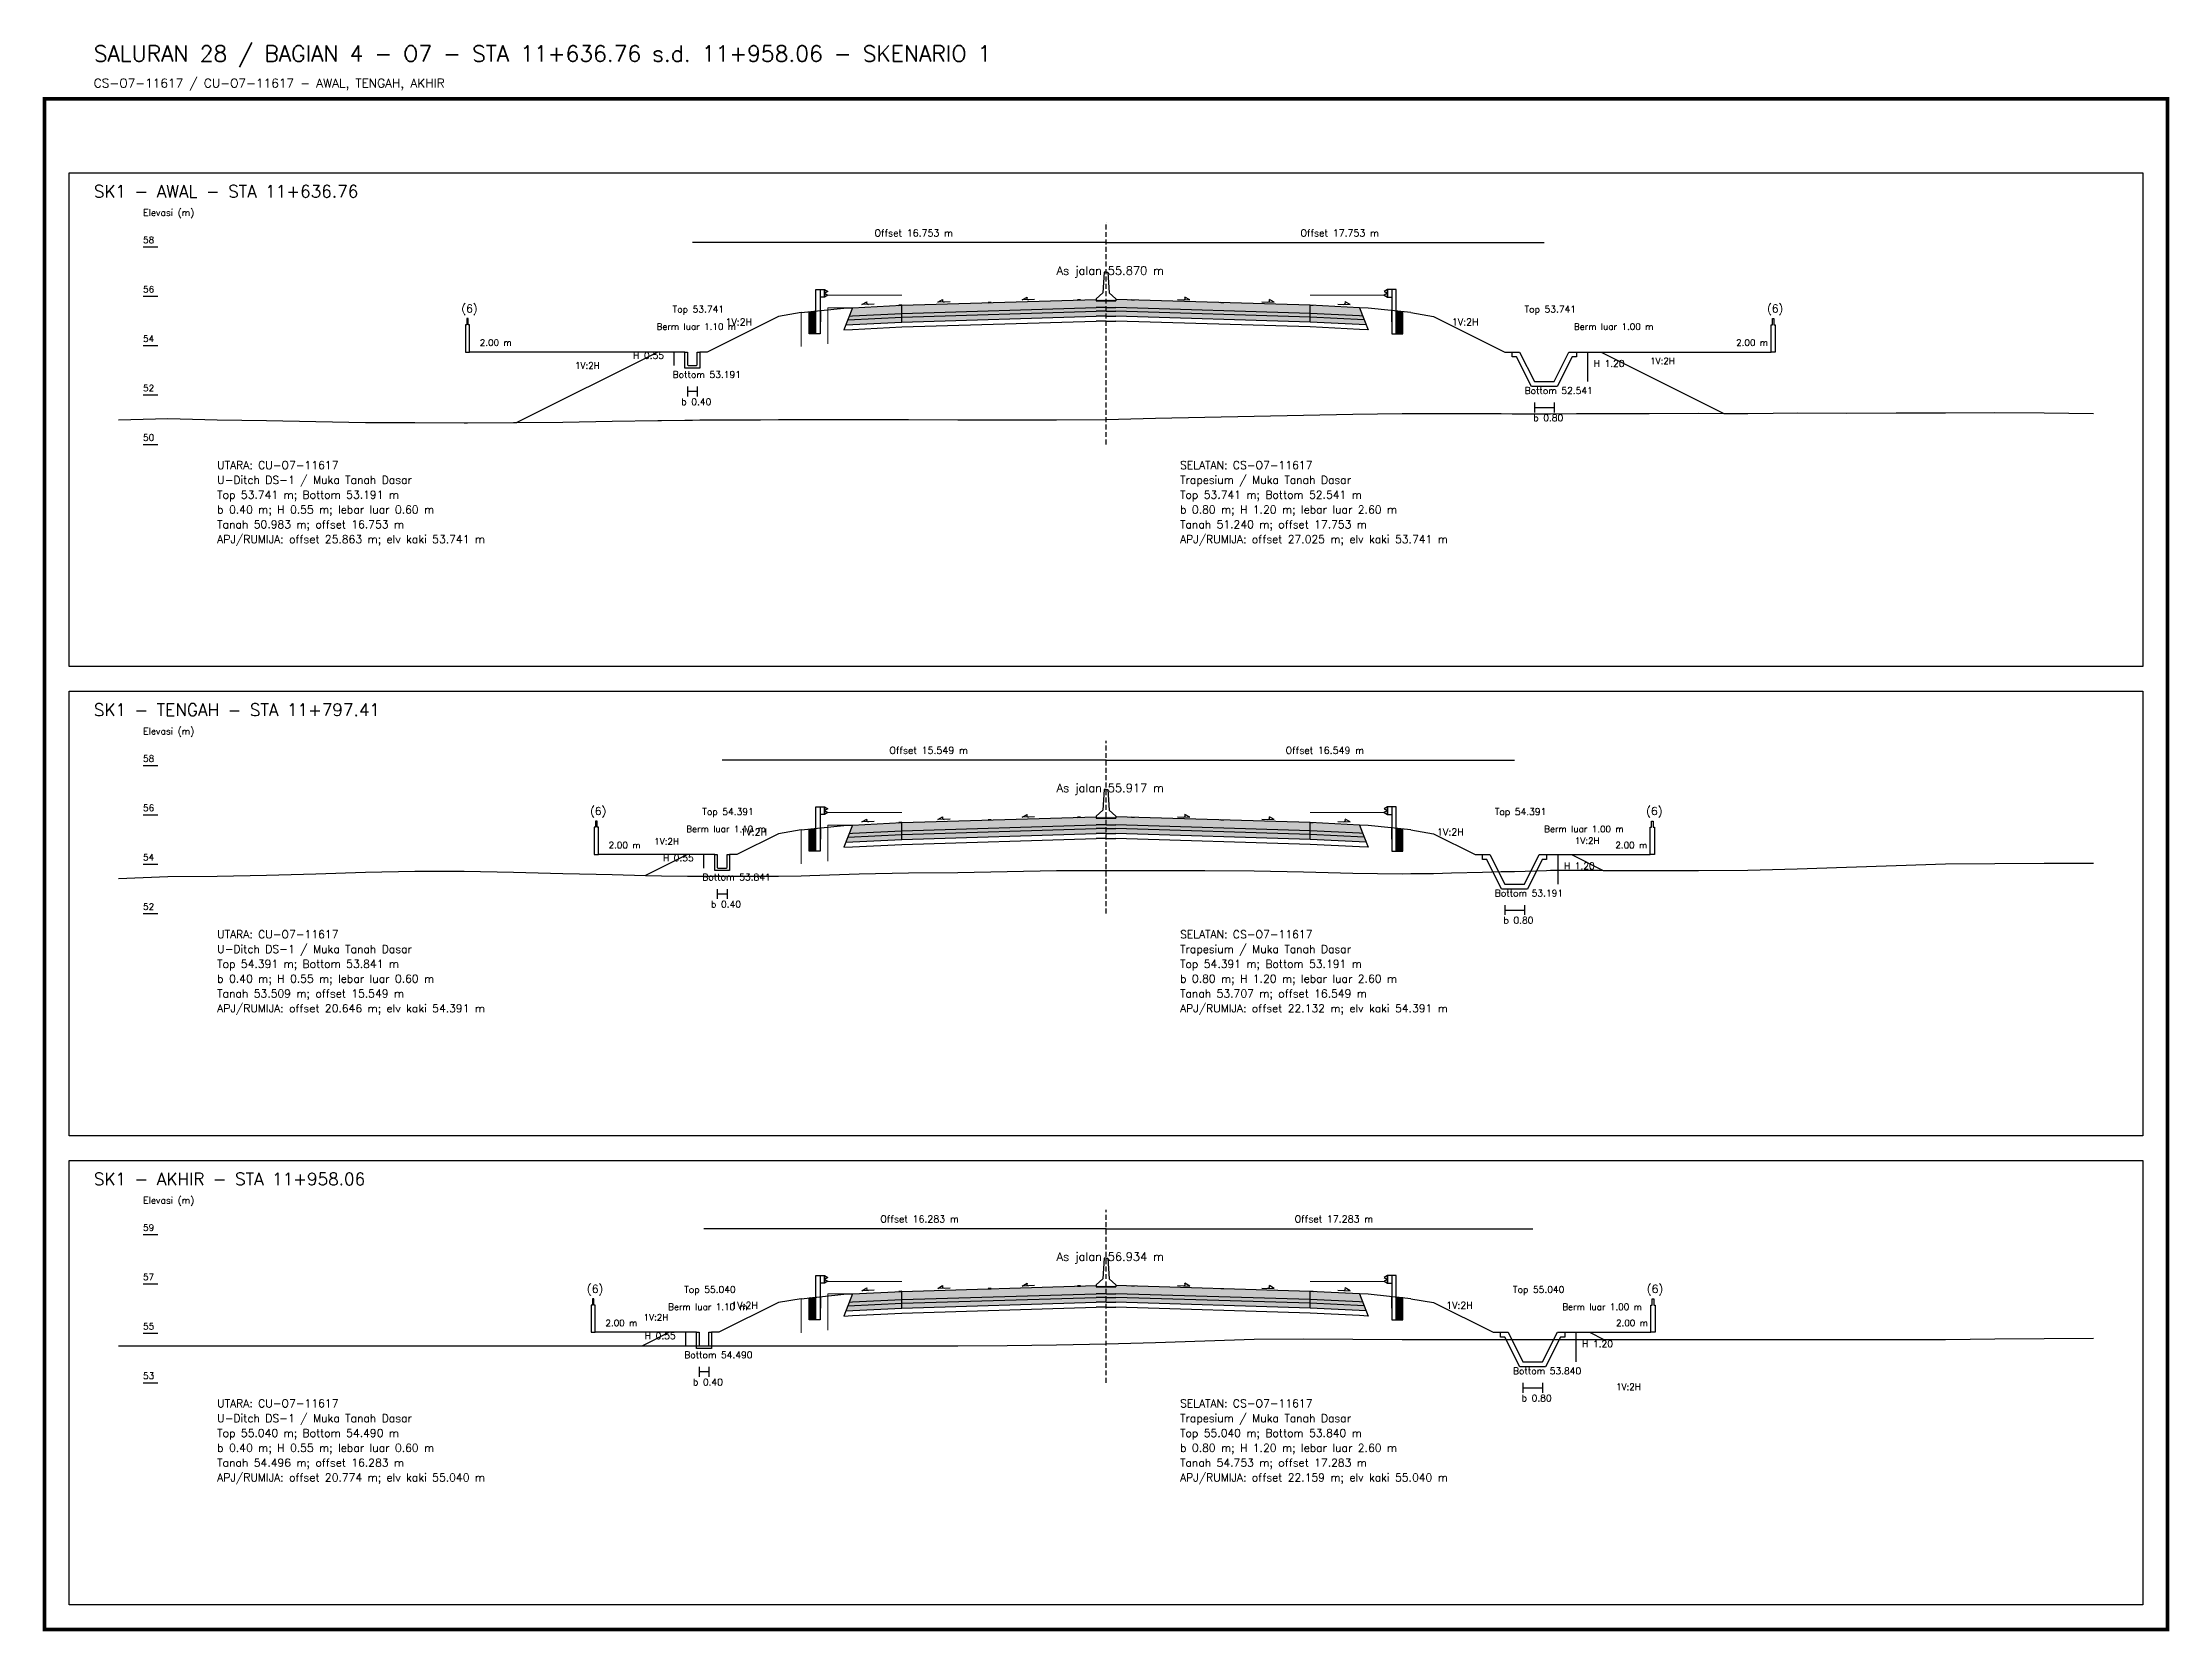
# Model space of a CAD drawing. Header units: metres. Extents: x -24715 to -24517, y 27498 to 30841.
# Drawn here: x -24710.6 to -24624.4, y 28792 to 28856.4 of the extents above; entities that cross this region are included whole.
import ezdxf

# ---------------------------------------------------------------- set-up
doc = ezdxf.new("R2010")
doc.units = ezdxf.units.M
doc.linetypes.add('PS_DASH', pattern=[0.3, 0.2, -0.1])
for name, color, linetype, lineweight in [('Dimensi', 230, 'Continuous', 20), ('GRS-ARSIR (HATCH)', 8, 'Continuous', 9), ('Guardrail', 20, 'Continuous', 30), ('HATCH - Beton ramping', 210, 'Continuous', 9), ('HATCH - LFA', 30, 'Continuous', 9), ('HATCH - Pavement', 50, 'Continuous', 9), ('Marka', 20, 'Continuous', 30), ('POT_ALL_GROUP', 2, 'Continuous', 70)]:
    doc.layers.add(name, color=color, linetype=linetype, lineweight=lineweight)
for name, color, linetype in [('POT_ALL_APJ', 2, 'Continuous'), ('POT_ALL_BORDER', 8, 'Continuous'), ('POT_ALL_CHANNEL1', 200, 'Continuous'), ('POT_ALL_DIM', 7, 'Continuous'), ('POT_ALL_GROUND', 1, 'Continuous'), ('POT_ALL_GUIDE', 8, 'Continuous'), ('POT_ALL_ROAD', 4, 'Continuous')]:
    doc.layers.add(name, color=color, linetype=linetype)
doc.styles.get("Standard").update_dxf_attribs({"font": 'simplex.shx'})

# ---------------------------------------------------------------- blocks, each defined once
blk = doc.blocks.new('JALAN_ASLI_TIPIKAL_2OKT_METER')
at = {"layer": 'Guardrail', "lineweight": 9}
h = blk.add_hatch(dxfattribs=at)
h.set_pattern_fill('JIS_LC_20', color=256, scale=0.002)
h.set_pattern_definition([(45, (-29.65569, -21.99233), (-0.02828427, 0.02828427), []), (45, (-29.65489, -21.99233), (-0.02828427, 0.02828427), [])])
h.paths.add_polyline_path([(-12.025, -1.394), (-11.753, -1.394), (-11.753, -0.471), (-12.018, -0.498)])
h = blk.add_hatch(dxfattribs=at)
h.set_pattern_fill('JIS_LC_20', color=256, scale=0.002)
h.set_pattern_definition([(45, (-29.40569, -21.99233), (-0.02828427, 0.02828427), []), (45, (-29.40489, -21.99233), (-0.02828427, 0.02828427), [])])
h.paths.add_polyline_path([(12.018, -0.498), (11.753, -0.471), (11.753, -1.394), (12.025, -1.394)])
at = {"layer": 'HATCH - Beton ramping'}
h = blk.add_hatch(dxfattribs=at)
h.set_pattern_fill('AR-CONC', color=256, scale=0.0005)
h.set_pattern_definition([(50, (-28.949556, -21.99233), (0.09109233, -0.00796954), [0.009525, -0.104775]), (355, (-28.94956, -21.99233), (-0.0176217, 0.09552842), [0.00762, -0.0838203]), (100.45144, (-28.941965, -21.992995), (0.07347062, 0.08755888), [0.008095, -0.08904512]), (46.1842, (-28.94956, -21.96693), (0.13553952, -0.02102116), [0.0142875, -0.1571625]), (96.63556, (-28.93826, -21.96868), (0.11870207, 0.12371306), [0.0121425, -0.1335678]), (351.18415, (-28.94956, -21.96693), (0.11870207, 0.12371306), [0.01143, -0.12572987]), (21, (-28.936856, -21.97328), (0.0758072, -0.0511326), [0.009525, -0.104775]), (326, (-28.93686, -21.97328), (0.03090101, 0.09209398), [0.00762, -0.08382]), (71.45144, (-28.93054, -21.97754), (0.1067082, 0.04096138), [0.008095, -0.08904497]), (37.5, (-28.949556, -21.99233), (0.001544302, 0.04227752), [0, -0.082804, 0, -0.08509, 0, -0.0841375]), (7.5, (-28.949556, -21.99233), (0.03340983, 0.05009029), [0, -0.048514, 0, -0.080899, 0, -0.0320675]), (327.5, (-28.977877, -21.99233), (0.067795298, -0.002864372), [0, -0.03175, 0, -0.09906, 0, -0.131445]), (317.5, (-28.990577, -21.99233), (0.07406459, 0.01271325), [0, -0.041275, 0, -0.065786, 0, -0.093345])])
h.paths.add_polyline_path([(-8.27, -0.566), (-10.401, -0.666), (-10.461, -0.826), (-8.27, -0.716)])
h.paths.add_polyline_path([(-0.4, -0.48), (0, -0.48), (0, -0.33), (-0.4, -0.33), (-8.27, -0.566), (-8.27, -0.716)])
h = blk.add_hatch(dxfattribs=at)
h.set_pattern_fill('AR-CONC', color=256, scale=0.0005)
h.set_pattern_definition([(50, (-28.699556, -21.99233), (0.09109233, -0.00796954), [0.009525, -0.104775]), (355, (-28.69956, -21.99233), (-0.01762171, 0.09552842), [0.00762, -0.0838203]), (100.45144, (-28.691965, -21.992995), (0.07347062, 0.08755888), [0.008095, -0.08904512]), (46.1842, (-28.69956, -21.96693), (0.13553952, -0.02102116), [0.0142875, -0.1571625]), (96.63556, (-28.68826, -21.96868), (0.11870207, 0.12371306), [0.0121425, -0.1335678]), (351.18415, (-28.69956, -21.96693), (0.11870207, 0.12371306), [0.01143, -0.12572987]), (21, (-28.686856, -21.97328), (0.0758072, -0.0511326), [0.009525, -0.104775]), (326, (-28.68686, -21.97328), (0.03090101, 0.09209398), [0.00762, -0.08382]), (71.45144, (-28.68054, -21.97754), (0.10670821, 0.04096138), [0.008095, -0.08904497]), (37.5, (-28.699556, -21.99233), (0.001544302, 0.04227752), [0, -0.082804, 0, -0.08509, 0, -0.0841375]), (7.5, (-28.699556, -21.99233), (0.03340983, 0.050090287), [0, -0.048514, 0, -0.080899, 0, -0.0320675]), (327.5, (-28.727877, -21.99233), (0.067795298, -0.002864372), [0, -0.03175, 0, -0.09906, 0, -0.131445]), (317.5, (-28.740577, -21.99233), (0.07406459, 0.012713246), [0, -0.041275, 0, -0.065786, 0, -0.093345])])
h.paths.add_polyline_path([(8.27, -0.566), (10.401, -0.666), (10.461, -0.826), (8.27, -0.716)])
h.paths.add_polyline_path([(0.4, -0.48), (0, -0.48), (0, -0.33), (0.4, -0.33), (8.27, -0.566), (8.27, -0.716)])
at = {"layer": 'HATCH - LFA'}
h = blk.add_hatch(dxfattribs=at)
h.set_pattern_fill('GRAVEL', color=256, scale=0.0075)
h.set_pattern_definition([(228.012788, (-28.812396, -21.801831), (-1.524, -1.7145), [0.0256291, -2.5372863]), (184.96974, (-28.829541, -21.820881), (2.2859999991, 0.1905000109), [0.04398035, -4.3540537]), (132.510447, (-28.873356, -21.824691), (1.9050000008, -2.0954999993), [0.0310111, -3.0701042]), (267.27369, (-28.947651, -21.872316), (0.1905000004, 3.81), [0.0400503, -3.9649828]), (292.833654, (-28.949556, -21.912321), (-0.9525, 2.286), [0.0392725, -3.8879856]), (357.27369, (-28.934316, -21.948516), (-3.81, 0.1905000004), [0.0400503, -3.9649828]), (37.69424, (-28.894311, -21.950421), (-2.4764999999, -1.9050000001), [0.0529645, -5.24348365]), (72.255328, (-28.852401, -21.918036), (1.3335000004, 4.1909999999), [0.050004, -4.95039425]), (121.429566, (-28.837161, -21.870411), (-1.5240000002, 2.4764999999), [0.040186, -3.9784159]), (175.23636, (-28.858116, -21.836121), (2.0955, -0.1905), [0.0458785, -2.2480453]), (222.397438, (-28.903836, -21.832311), (-2.2859999999, -2.0955000001), [0.05933084, -5.8737579]), (138.814075, (-28.759056, -21.874221), (-1.3335, 1.143), [0.0202503, -2.0047924]), (171.469234, (-28.774296, -21.860886), (2.4765, -0.3809999996), [0.03852615, -3.8140979]), (225, (-28.8124, -21.85517), (0, -0.1905), [0.0269407, -0.242467]), (203.19859, (-28.82573, -21.832311), (0.9525, 0.381), [0.0145081, -1.4362967]), (291.80141, (-28.839066, -21.838026), (-0.1905, 0.5715), [0.0205174, -1.0053565]), (30.96376, (-28.831446, -21.857076), (0.5715, 0.381), [0.033324, -1.0774724]), (161.56505, (-28.80287, -21.83993), (0.381, -0.1905), [0.0240965, -0.5783174]), (16.38954, (-28.949556, -21.838026), (1.905, 0.5715), [0.0337566, -3.341912]), (70.346176, (-28.917171, -21.828501), (-0.762, -2.0955), [0.0283199, -2.8036662]), (293.19859, (-28.80287, -21.801831), (-0.381, 0.9525), [0.029016, -1.4217888]), (343.61046, (-28.791441, -21.828501), (-1.905, 0.5715), [0.0337566, -3.341912]), (339.443955, (-28.949556, -21.956136), (-0.9525, 0.381), [0.0325526, -1.5950801]), (294.77514, (-28.919076, -21.967566), (-0.952500001, 2.0954999995), [0.0272754, -2.7002695]), (66.80141, (-28.800966, -21.992331), (0.381, 0.9525), [0.029016, -1.4217888]), (17.354025, (-28.789536, -21.965661), (-2.4765, -0.762), [0.0319337, -3.1614282]), (69.443955, (-28.89431, -21.992331), (-0.381, -0.9525), [0.0162763, -1.6113564]), (101.30993, (-28.812396, -21.99233), (-0.1905, 0.762), [0.0097136, -0.9616496]), (165.96376, (-28.8143, -21.982806), (0.5715, -0.1905), [0.0392725, -0.7461791]), (186.009006, (-28.852401, -21.973281), (1.905, 0.1905), [0.036395, -3.6031024]), (303.69007, (-28.831446, -21.87422), (-0.1905, 0.381), [0.0274743, -0.6593832]), (353.157227, (-28.816206, -21.897081), (3.2385, -0.3809999998), [0.0479668, -4.7487007]), (60.945396, (-28.76858, -21.902796), (-0.762, -1.3335), [0.0196131, -1.9417044]), (90, (-28.75906, -21.88565), (-0.1905, 0.1905), [0.01143, -0.17907]), (120.256437, (-28.856211, -21.967566), (0.762, -1.3335), [0.026465, -2.6200456]), (48.012787, (-28.869546, -21.944706), (1.524, 1.7145), [0.0512582, -2.5116572]), (0, (-28.83526, -21.9066), (0.1905, 0.1905), [0.04953, -0.14097]), (325.304846, (-28.785726, -21.906606), (1.9050000007, -1.333499999), [0.0301207, -2.9819488]), (254.0546, (-28.76096, -21.92375), (-0.1905, -0.762), [0.0277372, -1.3591238]), (207.645975, (-28.768581, -21.950421), (-3.6195000001, -1.9049999997), [0.0451609, -4.4709348]), (175.426079, (-28.808586, -21.971376), (-2.4765, 0.1905), [0.0477772, -4.7299385])])
h.paths.add_polyline_path([(-8.27, -0.716), (-10.461, -0.826), (-10.54, -1.03), (-8.27, -0.916)])
h.paths.add_polyline_path([(-0.4, -0.68), (0, -0.68), (0, -0.48), (-0.4, -0.48), (-8.27, -0.716), (-8.27, -0.916)])
h = blk.add_hatch(dxfattribs=at)
h.set_pattern_fill('GRAVEL', color=256, scale=0.0075)
h.set_pattern_definition([(228.012788, (-28.562396, -21.801831), (-1.524, -1.7145), [0.0256291, -2.5372863]), (184.96974, (-28.579541, -21.820881), (2.2859999991, 0.1905000109), [0.04398035, -4.3540537]), (132.510447, (-28.623356, -21.824691), (1.9050000008, -2.0954999993), [0.0310111, -3.0701042]), (267.27369, (-28.697651, -21.872316), (0.1905000004, 3.81), [0.04005034, -3.9649828]), (292.833654, (-28.699556, -21.912321), (-0.9525, 2.286), [0.0392725, -3.8879856]), (357.27369, (-28.684316, -21.948516), (-3.81, 0.1905000004), [0.04005034, -3.9649828]), (37.69424, (-28.644311, -21.950421), (-2.4764999999, -1.9050000001), [0.0529645, -5.24348365]), (72.255328, (-28.602401, -21.918036), (1.3335000004, 4.1909999999), [0.050004, -4.95039425]), (121.429566, (-28.587161, -21.870411), (-1.5240000002, 2.4764999999), [0.040186, -3.9784159]), (175.23636, (-28.608116, -21.836121), (2.0955, -0.1905000003), [0.0458785, -2.2480453]), (222.397438, (-28.653836, -21.832311), (-2.2859999999, -2.0955000001), [0.05933084, -5.87375794]), (138.814075, (-28.509056, -21.874221), (-1.3335, 1.143), [0.02025034, -2.0047924]), (171.469234, (-28.524296, -21.860886), (2.4765, -0.3809999996), [0.03852615, -3.8140979]), (225, (-28.5624, -21.85517), (0, -0.1905), [0.0269407, -0.242467]), (203.19859, (-28.57573, -21.832311), (0.9525, 0.381), [0.0145081, -1.4362967]), (291.80141, (-28.589066, -21.838026), (-0.1905, 0.5715), [0.0205174, -1.0053565]), (30.96376, (-28.581446, -21.857076), (0.5715, 0.381), [0.033324, -1.0774724]), (161.56505, (-28.55287, -21.83993), (0.381, -0.1905), [0.0240965, -0.57831736]), (16.38954, (-28.699556, -21.838026), (1.905, 0.5715), [0.0337566, -3.341912]), (70.346176, (-28.667171, -21.828501), (-0.762, -2.0955), [0.0283199, -2.8036662]), (293.19859, (-28.55287, -21.801831), (-0.381, 0.9525), [0.029016, -1.4217888]), (343.61046, (-28.541441, -21.828501), (-1.905, 0.5714999999), [0.0337566, -3.341912]), (339.443955, (-28.699556, -21.956136), (-0.9525, 0.381), [0.03255264, -1.5950801]), (294.77514, (-28.669076, -21.967566), (-0.952500001, 2.0954999995), [0.0272754, -2.7002695]), (66.80141, (-28.550966, -21.992331), (0.381, 0.9525), [0.029016, -1.4217888]), (17.354025, (-28.539536, -21.965661), (-2.4765, -0.7620000002), [0.0319337, -3.1614282]), (69.443955, (-28.64431, -21.992331), (-0.381, -0.9525), [0.0162763, -1.6113564]), (101.30993, (-28.562396, -21.99233), (-0.1905, 0.762), [0.0097136, -0.9616496]), (165.96376, (-28.5643, -21.982806), (0.5715, -0.1905), [0.0392725, -0.7461791]), (186.009006, (-28.602401, -21.973281), (1.905, 0.1905), [0.036395, -3.6031024]), (303.69007, (-28.581446, -21.87422), (-0.1905, 0.381), [0.0274743, -0.6593832]), (353.157227, (-28.566206, -21.897081), (3.2385, -0.3809999998), [0.04796676, -4.7487007]), (60.945396, (-28.51858, -21.902796), (-0.762, -1.3335), [0.0196131, -1.9417044]), (90, (-28.50906, -21.88565), (-0.1905, 0.1905), [0.01143, -0.17907]), (120.256437, (-28.606211, -21.967566), (0.762, -1.3335), [0.026465, -2.62004556]), (48.012787, (-28.619546, -21.944706), (1.524, 1.7145), [0.0512582, -2.5116572]), (0, (-28.58526, -21.9066), (0.1905, 0.1905), [0.04953, -0.14097]), (325.304846, (-28.535726, -21.906606), (1.9050000007, -1.333499999), [0.0301207, -2.98194875]), (254.054604, (-28.51096, -21.92375), (-0.1905, -0.762), [0.0277372, -1.35912375]), (207.645975, (-28.518581, -21.950421), (-3.6195000001, -1.9049999997), [0.0451609, -4.4709348]), (175.426079, (-28.558586, -21.971376), (-2.4765, 0.1905), [0.0477772, -4.7299385])])
h.paths.add_polyline_path([(8.27, -0.716), (10.461, -0.826), (10.54, -1.03), (8.27, -0.916)])
h.paths.add_polyline_path([(0.4, -0.68), (0, -0.68), (0, -0.48), (0.4, -0.48), (8.27, -0.716), (8.27, -0.916)])
at = {"layer": 'HATCH - Pavement'}
h = blk.add_hatch(dxfattribs=at)
h.set_pattern_fill('AR-CONC', color=256, scale=0.001)
h.set_pattern_definition([(50, (-89.43046, -52.62889), (0.18218467, -0.01593909), [0.01905, -0.20955]), (355, (-89.43046, -52.6289), (-0.03524342, 0.19105685), [0.01524, -0.1676406]), (100.45144, (-89.41528, -52.63022), (0.14694125, 0.17511775), [0.01619, -0.17809024]), (46.1842, (-89.43046, -52.5781), (0.27107904, -0.04204233), [0.028575, -0.314325]), (96.63556, (-89.40787, -52.5816), (0.23740413, 0.2474261), [0.024285, -0.2671356]), (351.18415, (-89.43046, -52.5781), (0.2374041, 0.2474261), [0.02286, -0.2514597]), (21, (-89.40506, -52.59079), (0.1516144, -0.1022652), [0.01905, -0.20955]), (326, (-89.40506, -52.5908), (0.06180203, 0.18418797), [0.01524, -0.16764]), (71.45144, (-89.39243, -52.59931), (0.21341642, 0.08192277), [0.01619, -0.17808994]), (37.5, (-89.43046, -52.62889), (0.003088603, 0.08455504), [0, -0.165608, 0, -0.17018, 0, -0.168275]), (7.5, (-89.43046, -52.62889), (0.06681966, 0.100180575), [0, -0.097028, 0, -0.161798, 0, -0.064135]), (327.5, (-89.4871, -52.62889), (0.135590595, -0.005728744), [0, -0.0635, 0, -0.19812, 0, -0.26289]), (317.5, (-89.5125, -52.62889), (0.14812918, 0.02542649), [0, -0.08255, 0, -0.131572, 0, -0.18669])])
h.paths.add_polyline_path([(-8.27, -0.236), (-10.27, -0.336), (-10.401, -0.673), (-10.27, -0.666), (-8.27, -0.566)])
h.paths.add_polyline_path([(-0.4, -0.33), (0, -0.33), (0, 0), (-0.4, 0), (-8.27, -0.236), (-8.27, -0.566)])
h = blk.add_hatch(dxfattribs=at)
h.set_pattern_fill('AR-CONC', color=256, scale=0.001)
h.set_pattern_definition([(50, (-89.18046, -52.62889), (0.18218467, -0.01593909), [0.01905, -0.20955]), (355, (-89.18046, -52.6289), (-0.03524342, 0.19105685), [0.01524, -0.16764058]), (100.45144, (-89.16528, -52.63022), (0.14694125, 0.17511775), [0.01619, -0.17809024]), (46.1842, (-89.18046, -52.5781), (0.27107904, -0.04204233), [0.028575, -0.314325]), (96.63556, (-89.15787, -52.5816), (0.23740413, 0.2474261), [0.024285, -0.2671356]), (351.18415, (-89.18046, -52.5781), (0.2374041, 0.2474261), [0.02286, -0.2514597]), (21, (-89.15506, -52.59079), (0.1516144, -0.1022652), [0.01905, -0.20955]), (326, (-89.15506, -52.5908), (0.06180203, 0.18418797), [0.01524, -0.16764]), (71.45144, (-89.14243, -52.59931), (0.21341642, 0.08192277), [0.01619, -0.17808994]), (37.5, (-89.18046, -52.62889), (0.003088603, 0.08455504), [0, -0.165608, 0, -0.17018, 0, -0.168275]), (7.5, (-89.18046, -52.62889), (0.06681966, 0.100180575), [0, -0.097028, 0, -0.161798, 0, -0.064135]), (327.5, (-89.2371, -52.62889), (0.135590595, -0.005728744), [0, -0.0635, 0, -0.19812, 0, -0.26289]), (317.5, (-89.2625, -52.62889), (0.14812918, 0.02542649), [0, -0.08255, 0, -0.131572, 0, -0.18669])])
h.paths.add_polyline_path([(8.27, -0.236), (10.27, -0.336), (10.401, -0.673), (10.27, -0.666), (8.27, -0.566)])
h.paths.add_polyline_path([(0.4, -0.33), (0, -0.33), (0, 0), (0.4, 0), (8.27, -0.236), (8.27, -0.566)])
at = {"layer": 'Marka'}
h = blk.add_hatch(color=256, dxfattribs=at)
h.dxf.hatch_style = 1
h.paths.add_polyline_path([(-8.27, -0.23), (-8.39, -0.236), (-8.39, -0.242), (-8.27, -0.236)])
h.paths.add_polyline_path([(-4.65, -0.122), (-4.77, -0.125), (-4.77, -0.131), (-4.65, -0.128)])
h.paths.add_polyline_path([(-1.03, -0.019), (-1.03, -0.013), (-1.15, -0.017), (-1.15, -0.023)])
h = blk.add_hatch(color=256, dxfattribs=at)
h.dxf.hatch_style = 1
h.paths.add_polyline_path([(8.27, -0.23), (8.39, -0.236), (8.39, -0.242), (8.27, -0.236)])
h.paths.add_polyline_path([(4.65, -0.122), (4.77, -0.125), (4.77, -0.131), (4.65, -0.128)])
h.paths.add_polyline_path([(1.03, -0.019), (1.03, -0.013), (1.15, -0.017), (1.15, -0.023)])
for p, q in [((-8.27, -0.236), (-0.4, 0)), ((8.27, -0.236), (0.4, 0)), ((-12.353, -0.533), (-10.622, -0.354)), ((-10.27, -0.336), (-10.62, -1.234)), ((-10.62, -0.354), (-10.27, -0.336)), ((-10.461, -0.826), (-8.27, -0.716)), ((-10.401, -0.673), (-10.27, -0.666)), ((-10.27, -0.336), (-8.27, -0.236)), ((-10.27, -0.666), (-8.27, -0.566)), ((-8.27, -0.916), (-8.27, -0.236)), ((-8.27, -0.566), (-0.4, -0.33)), ((-8.27, -0.716), (-0.4, -0.48)), ((-8.27, -0.916), (-0.4, -0.68)), ((0, -0.05), (-0.4, -0.05)), ((0, -0.33), (-0.4, -0.33)), ((0, -0.48), (-0.4, -0.48)), ((0, -0.68), (-0.4, -0.68)), ((0, -0.05), (0.4, -0.05)), ((0, -0.33), (0.4, -0.33)), ((0, -0.48), (0.4, -0.48)), ((0, -0.68), (0.4, -0.68)), ((8.27, -0.566), (0.4, -0.33)), ((8.27, -0.716), (0.4, -0.48)), ((8.27, -0.916), (0.4, -0.68)), ((8.27, -0.916), (8.27, -0.236)), ((10.27, -0.336), (8.27, -0.236)), ((10.27, -0.666), (8.27, -0.566)), ((10.461, -0.826), (8.27, -0.716)), ((10.27, -0.336), (10.62, -1.234)), ((10.62, -0.354), (10.27, -0.336)), ((10.401, -0.673), (10.27, -0.666)), ((12.353, -0.533), (10.622, -0.354)), ((-10.62, -1.234), (-10.27, -1.216)), ((-10.54, -1.03), (-8.27, -0.916)), ((-10.27, -1.216), (-8.27, -1.116)), ((-8.27, -1.116), (-0.4, -0.88)), ((0, -0.88), (-0.4, -0.88)), ((0, -0.88), (0.4, -0.88)), ((8.27, -1.116), (0.4, -0.88)), ((10.54, -1.03), (8.27, -0.916)), ((10.27, -1.216), (8.27, -1.116)), ((10.62, -1.234), (10.27, -1.216))]:
    blk.add_line(p, q)
for points in [[(0, 1.11), (-0.075, 1.11), (-0.125, 0.27), (-0.4, 0.03), (-0.4, -0.05), (0, -0.05)], [(0, 1.11), (0.075, 1.11), (0.125, 0.27), (0.4, 0.03), (0.4, -0.05), (0, -0.05)], [(-6.818, -0.116), (-6.616, 0)], [(-3.401, -0.02), (-3.199, 0.096)], [(3.401, -0.02), (3.199, 0.096)], [(6.818, -0.116), (6.616, 0)], [(-9.887, -0.208), (-9.686, -0.092)], [(-9.387, -0.193), (-9.887, -0.208)], [(-6.318, -0.101), (-6.818, -0.116)], [(-2.901, -0.005), (-3.401, -0.02)], [(2.901, -0.005), (3.401, -0.02)], [(6.318, -0.101), (6.818, -0.116)], [(9.387, -0.193), (9.887, -0.208)], [(9.887, -0.208), (9.686, -0.092)]]:
    blk.add_lwpolyline(points)
for centre, start, end in [((-6.556, -0.037), 148.28164, 271.71836), ((-3.139, 0.059), 148.28164, 271.71836), ((3.139, 0.059), 268.28164, 31.71836), ((6.556, -0.037), 268.28164, 31.71836), ((-9.625, -0.129), 148.28164, 271.71836), ((9.625, -0.129), 268.28164, 31.71836)]:
    blk.add_arc(centre, 0.0711, start, end)
at = {"layer": 'Dimensi'}
for p, q in [((-8.27, 0.168), (-11.27, 0.168)), ((8.27, 0.168), (11.27, 0.168))]:
    blk.add_line(p, q, dxfattribs=at)
at = {"layer": 'GRS-ARSIR (HATCH)'}
for p, q in [((-12.353, -0.533), (-12.353, -1.909)), ((-11.27, -0.336), (-11.27, -1.803)), ((-10.27, -0.336), (-11.27, -0.336))]:
    blk.add_line(p, q, dxfattribs=at)
at = {"layer": 'Guardrail'}
for points in [[(-11.753, -1.394), (-11.753, 0.406), (-11.575, 0.406), (-11.575, -1.394), (-11.753, -1.394)], [(-11.575, 0.406), (-11.397, 0.406), (-11.397, 0.094), (-11.575, 0.094)], [(-11.397, 0.25), (-11.397, 0.406), (-11.262, 0.328), (-11.397, 0.25)], [(-11.397, 0.094), (-11.397, 0.25), (-11.262, 0.172), (-11.397, 0.094)], [(11.397, 0.25), (11.397, 0.406), (11.262, 0.328), (11.397, 0.25)], [(11.397, 0.094), (11.397, 0.25), (11.262, 0.172), (11.397, 0.094)], [(11.575, 0.406), (11.397, 0.406), (11.397, 0.094), (11.575, 0.094)], [(11.753, -1.394), (11.753, 0.406), (11.575, 0.406), (11.575, -1.394), (11.753, -1.394)], [(-11.575, -1.394), (-12.025, -1.394), (-12.018, -0.498), (-11.568, -0.453), (-11.575, -1.394)], [(11.575, -1.394), (12.025, -1.394), (12.018, -0.498), (11.568, -0.453), (11.575, -1.394)]]:
    blk.add_lwpolyline(points, dxfattribs=at)
at = {"layer": 'Marka'}
for points in [[(-8.39, -0.242), (-8.27, -0.236), (-8.27, -0.23), (-8.39, -0.236), (-8.39, -0.242)], [(8.39, -0.242), (8.27, -0.236), (8.27, -0.23), (8.39, -0.236), (8.39, -0.242)]]:
    blk.add_lwpolyline(points, dxfattribs=at)
for points in [[(-4.65, -0.122), (-4.77, -0.125), (-4.77, -0.131), (-4.65, -0.128)], [(-1.03, -0.013), (-1.15, -0.017), (-1.15, -0.023), (-1.03, -0.019)], [(1.03, -0.013), (1.15, -0.017), (1.15, -0.023), (1.03, -0.019)], [(4.65, -0.122), (4.77, -0.125), (4.77, -0.131), (4.65, -0.128)]]:
    blk.add_lwpolyline(points, close=True, dxfattribs=at)

msp = doc.modelspace()

# ---------------------------------------------------------------- linework, layer by layer
at = {"layer": 'POT_ALL_APJ', "linetype": 'Continuous'}
for points in [[(-24693.46908, 28844.94767), (-24693.46908, 28843.84326), (-24693.29908, 28843.84326), (-24693.29908, 28844.94767), (-24693.35408, 28844.94767), (-24693.35408, 28845.19767), (-24693.38408, 28845.19767), (-24693.41408, 28845.19767), (-24693.41408, 28844.94767), (-24693.46908, 28844.94767)], [(-24640.41101, 28844.94767), (-24640.41101, 28843.84326), (-24640.58101, 28843.84326), (-24640.58101, 28844.94767), (-24640.52601, 28844.94767), (-24640.52601, 28845.19767), (-24640.49601, 28845.19767), (-24640.46601, 28845.19767), (-24640.46601, 28844.94767), (-24640.41101, 28844.94767)], [(-24685.67448, 28843.84326), (-24693.29908, 28843.84326)], [(-24647.46781, 28843.84326), (-24640.58101, 28843.84326)], [(-24688.25225, 28824.59727), (-24688.25225, 28823.49286), (-24688.08225, 28823.49286), (-24688.08225, 28824.59727), (-24688.13725, 28824.59727), (-24688.13725, 28824.84727), (-24688.16725, 28824.84727), (-24688.19725, 28824.84727), (-24688.19725, 28824.59727), (-24688.25225, 28824.59727)], [(-24645.30435, 28824.59727), (-24645.30435, 28823.49286), (-24645.47435, 28823.49286), (-24645.47435, 28824.59727), (-24645.41935, 28824.59727), (-24645.41935, 28824.84727), (-24645.38935, 28824.84727), (-24645.35935, 28824.84727), (-24645.35935, 28824.59727), (-24645.30435, 28824.59727)], [(-24684.47011, 28823.49286), (-24688.08225, 28823.49286)], [(-24648.67219, 28823.49286), (-24645.47435, 28823.49286)], [(-24688.38033, 28805.24686), (-24688.38033, 28804.14245), (-24688.21033, 28804.14245), (-24688.21033, 28805.24686), (-24688.26533, 28805.24686), (-24688.26533, 28805.49686), (-24688.29533, 28805.49686), (-24688.32533, 28805.49686), (-24688.32533, 28805.24686), (-24688.38033, 28805.24686)], [(-24645.27735, 28805.24686), (-24645.27735, 28804.14245), (-24645.44735, 28804.14245), (-24645.44735, 28805.24686), (-24645.39235, 28805.24686), (-24645.39235, 28805.49686), (-24645.36235, 28805.49686), (-24645.33235, 28805.49686), (-24645.33235, 28805.24686), (-24645.27735, 28805.24686)], [(-24685.20463, 28804.14245), (-24688.21033, 28804.14245)], [(-24647.93766, 28804.14245), (-24645.44735, 28804.14245)]]:
    msp.add_lwpolyline(points, dxfattribs=at)
at = {"layer": 'POT_ALL_BORDER', "linetype": 'Continuous'}
for points in [[(-24709.52115, 28851.10229), (-24625.52115, 28851.10229), (-24625.52115, 28831.10229), (-24709.52115, 28831.10229), (-24709.52115, 28851.10229)], [(-24709.52115, 28830.10229), (-24625.52115, 28830.10229), (-24625.52115, 28812.10229), (-24709.52115, 28812.10229), (-24709.52115, 28830.10229)], [(-24709.52115, 28811.10229), (-24625.52115, 28811.10229), (-24625.52115, 28793.10229), (-24709.52115, 28793.10229), (-24709.52115, 28811.10229)]]:
    msp.add_lwpolyline(points, dxfattribs=at)
at = {"layer": 'POT_ALL_CHANNEL1', "linetype": 'Continuous'}
for points in [[(-24684.07448, 28843.84326), (-24683.97448, 28843.84326), (-24683.97448, 28843.19326), (-24684.57448, 28843.19326), (-24684.57448, 28843.84326), (-24684.47448, 28843.84326), (-24684.47448, 28843.32326), (-24684.44448, 28843.29326), (-24684.10448, 28843.29326), (-24684.07448, 28843.32326), (-24684.07448, 28843.84326)], [(-24651.06781, 28843.84326), (-24650.76781, 28843.84326), (-24650.16781, 28842.64326), (-24649.36781, 28842.64326), (-24648.76781, 28843.84326), (-24648.46781, 28843.84326), (-24648.46781, 28843.64326), (-24648.64421, 28843.64326), (-24649.24421, 28842.44326), (-24650.29142, 28842.44326), (-24650.89142, 28843.64326), (-24651.06781, 28843.64326), (-24651.06781, 28843.84326)], [(-24682.87011, 28823.49286), (-24682.77011, 28823.49286), (-24682.77011, 28822.84286), (-24683.37011, 28822.84286), (-24683.37011, 28823.49286), (-24683.27011, 28823.49286), (-24683.27011, 28822.97286), (-24683.24011, 28822.94286), (-24682.90011, 28822.94286), (-24682.87011, 28822.97286), (-24682.87011, 28823.49286)], [(-24652.27219, 28823.49286), (-24651.97219, 28823.49286), (-24651.37219, 28822.29286), (-24650.57219, 28822.29286), (-24649.97219, 28823.49286), (-24649.67219, 28823.49286), (-24649.67219, 28823.29286), (-24649.84858, 28823.29286), (-24650.44858, 28822.09286), (-24651.49579, 28822.09286), (-24652.09579, 28823.29286), (-24652.27219, 28823.29286), (-24652.27219, 28823.49286)], [(-24683.60463, 28804.14245), (-24683.50463, 28804.14245), (-24683.50463, 28803.49245), (-24684.10463, 28803.49245), (-24684.10463, 28804.14245), (-24684.00463, 28804.14245), (-24684.00463, 28803.62245), (-24683.97463, 28803.59245), (-24683.63463, 28803.59245), (-24683.60463, 28803.62245), (-24683.60463, 28804.14245)], [(-24651.53766, 28804.14245), (-24651.23766, 28804.14245), (-24650.63766, 28802.94245), (-24649.83766, 28802.94245), (-24649.23766, 28804.14245), (-24648.93766, 28804.14245), (-24648.93766, 28803.94245), (-24649.11406, 28803.94245), (-24649.71406, 28802.74245), (-24650.76127, 28802.74245), (-24651.36127, 28803.94245), (-24651.53766, 28803.94245), (-24651.53766, 28804.14245)]]:
    msp.add_lwpolyline(points, dxfattribs=at)
at = {"layer": 'POT_ALL_DIM', "linetype": 'Continuous'}
for points in [[(-24667.52115, 28848.27229), (-24684.27448, 28848.27229)], [(-24667.52115, 28848.27229), (-24649.76781, 28848.27229)], [(-24685.02448, 28843.84326), (-24685.02448, 28843.29326)], [(-24648.01781, 28843.84326), (-24648.01781, 28842.64326)], [(-24684.47448, 28842.44326), (-24684.47448, 28842.04326)], [(-24684.07448, 28842.24326), (-24684.47448, 28842.24326)], [(-24684.07448, 28842.44326), (-24684.07448, 28842.04326)], [(-24650.16781, 28841.79326), (-24650.16781, 28841.39326)], [(-24650.16781, 28841.59326), (-24649.36781, 28841.59326)], [(-24649.36781, 28841.79326), (-24649.36781, 28841.39326)], [(-24667.52115, 28827.3197), (-24683.07011, 28827.3197)], [(-24667.52115, 28827.3197), (-24650.97219, 28827.3197)], [(-24683.82011, 28823.49286), (-24683.82011, 28822.94286)], [(-24649.22219, 28823.49286), (-24649.22219, 28822.29286)], [(-24683.27011, 28822.09286), (-24683.27011, 28821.69286)], [(-24682.87011, 28821.89286), (-24683.27011, 28821.89286)], [(-24682.87011, 28822.09286), (-24682.87011, 28821.69286)], [(-24651.37219, 28821.44286), (-24651.37219, 28821.04286)], [(-24651.37219, 28821.24286), (-24650.57219, 28821.24286)], [(-24650.57219, 28821.44286), (-24650.57219, 28821.04286)], [(-24667.52115, 28808.33656), (-24683.80463, 28808.33656)], [(-24667.52115, 28808.33656), (-24650.23766, 28808.33656)], [(-24684.55463, 28804.14245), (-24684.55463, 28803.59245)], [(-24648.48766, 28804.14245), (-24648.48766, 28802.94245)], [(-24684.00463, 28802.74245), (-24684.00463, 28802.34245)], [(-24683.60463, 28802.54245), (-24684.00463, 28802.54245)], [(-24683.60463, 28802.74245), (-24683.60463, 28802.34245)], [(-24650.63766, 28802.09245), (-24650.63766, 28801.69245)], [(-24650.63766, 28801.89245), (-24649.83766, 28801.89245)], [(-24649.83766, 28802.09245), (-24649.83766, 28801.69245)]]:
    msp.add_lwpolyline(points, dxfattribs=at)
at = {"layer": 'POT_ALL_GROUND', "linetype": 'Continuous'}
for points in [[(-24707.52115, 28841.09872), (-24705.52115, 28841.14685), (-24703.52115, 28841.10173), (-24701.52115, 28841.07272), (-24699.52115, 28841.02705), (-24697.52115, 28840.99392), (-24695.52115, 28840.98762), (-24693.52115, 28840.97846), (-24693.38408, 28840.97827), (-24691.52115, 28840.98785), (-24691.38408, 28840.98846), (-24689.52115, 28841.0021), (-24687.52115, 28841.03622), (-24685.67448, 28841.06492), (-24685.52115, 28841.06792), (-24684.57448, 28841.08154), (-24684.27448, 28841.08563), (-24683.97448, 28841.08971), (-24683.52115, 28841.09589), (-24681.52115, 28841.10147), (-24680.79106, 28841.10841), (-24679.87442, 28841.10786), (-24679.52115, 28841.10449), (-24677.52115, 28841.10641), (-24675.52115, 28841.10582), (-24673.52115, 28841.10308), (-24671.52115, 28841.10229), (-24669.52115, 28841.10229), (-24667.52115, 28841.11029), (-24665.52115, 28841.16927), (-24663.52115, 28841.20626), (-24661.52115, 28841.24633), (-24659.52115, 28841.28779), (-24657.52115, 28841.32925), (-24655.52115, 28841.35168), (-24655.16787, 28841.35183), (-24654.25123, 28841.35229), (-24653.52115, 28841.35229), (-24651.52115, 28841.34711), (-24651.06781, 28841.34535), (-24649.76781, 28841.34264), (-24649.52115, 28841.34363), (-24648.46781, 28841.34781), (-24647.52115, 28841.34963), (-24647.46781, 28841.34972), (-24645.52115, 28841.35529), (-24643.52115, 28841.35993), (-24642.49601, 28841.35738), (-24641.52115, 28841.35634), (-24640.49601, 28841.36937), (-24639.52115, 28841.37707), (-24637.52115, 28841.37141), (-24635.52115, 28841.37865), (-24633.52115, 28841.38619), (-24631.52115, 28841.38817), (-24629.52115, 28841.37895), (-24627.52115, 28841.35229)], [(-24707.52115, 28822.52439), (-24705.52115, 28822.60822), (-24703.52115, 28822.62105), (-24701.52115, 28822.65551), (-24699.52115, 28822.71333), (-24697.52115, 28822.77114), (-24695.52115, 28822.82289), (-24693.52115, 28822.82315), (-24691.52115, 28822.77874), (-24689.52115, 28822.72851), (-24688.16725, 28822.69451), (-24687.52115, 28822.67828), (-24686.16725, 28822.64427), (-24685.52115, 28822.62805), (-24684.47011, 28822.6098), (-24683.52115, 28822.61155), (-24683.37011, 28822.61143), (-24683.07011, 28822.61119), (-24682.77011, 28822.61183), (-24681.52115, 28822.6128), (-24680.79106, 28822.61491), (-24679.87442, 28822.6239), (-24679.52115, 28822.63773), (-24677.52115, 28822.7123), (-24675.52115, 28822.75591), (-24673.52115, 28822.7693), (-24671.52115, 28822.80598), (-24669.52115, 28822.84804), (-24667.52115, 28822.85141), (-24665.52115, 28822.85127), (-24663.52115, 28822.85144), (-24661.52115, 28822.83555), (-24659.52115, 28822.78817), (-24657.52115, 28822.74171), (-24655.52115, 28822.71424), (-24655.16787, 28822.71835), (-24654.25123, 28822.7295), (-24653.52115, 28822.7476), (-24652.27219, 28822.77857), (-24651.52115, 28822.80074), (-24650.97219, 28822.80945), (-24649.67219, 28822.84665), (-24649.52115, 28822.8519), (-24648.67219, 28822.85189), (-24647.52115, 28822.85192), (-24647.38935, 28822.85148), (-24645.52115, 28822.84527), (-24645.38935, 28822.84483), (-24643.52115, 28822.84923), (-24641.52115, 28822.85993), (-24639.52115, 28822.91454), (-24637.52115, 28822.9741), (-24635.52115, 28823.04513), (-24633.52115, 28823.10841), (-24631.52115, 28823.12418), (-24629.52115, 28823.13929), (-24627.52115, 28823.14837)], [(-24707.52115, 28803.59143), (-24705.52115, 28803.59305), (-24703.52115, 28803.59528), (-24701.52115, 28803.59322), (-24699.52115, 28803.59178), (-24697.52115, 28803.593), (-24695.52115, 28803.59307), (-24693.52115, 28803.59313), (-24691.52115, 28803.59449), (-24689.52115, 28803.59589), (-24688.29533, 28803.59631), (-24687.52115, 28803.59666), (-24686.29533, 28803.59715), (-24685.52115, 28803.59741), (-24685.20463, 28803.59752), (-24684.10463, 28803.5979), (-24683.80463, 28803.59801), (-24683.52115, 28803.59814), (-24683.50463, 28803.59815), (-24681.52115, 28803.59934), (-24680.79106, 28803.59953), (-24679.87442, 28803.59955), (-24679.52115, 28803.59955), (-24677.52115, 28803.59989), (-24675.52115, 28803.60053), (-24673.52115, 28803.60136), (-24671.52115, 28803.60219), (-24669.52115, 28803.63813), (-24667.52115, 28803.6817), (-24665.52115, 28803.73518), (-24663.52115, 28803.79856), (-24661.52115, 28803.86482), (-24659.52115, 28803.88171), (-24657.52115, 28803.86192), (-24655.52115, 28803.85343), (-24655.16787, 28803.85354), (-24654.25123, 28803.85382), (-24653.52115, 28803.85404), (-24651.53766, 28803.85464), (-24651.52115, 28803.85465), (-24650.23766, 28803.85497), (-24649.52115, 28803.85511), (-24648.93766, 28803.85492), (-24647.93766, 28803.85481), (-24647.52115, 28803.85483), (-24647.36235, 28803.85484), (-24645.52115, 28803.85452), (-24645.36235, 28803.8545), (-24643.52115, 28803.85423), (-24641.52115, 28803.85411), (-24639.52115, 28803.85368), (-24637.52115, 28803.85257), (-24635.52115, 28803.85296), (-24633.52115, 28803.85464), (-24631.52115, 28803.88028), (-24629.52115, 28803.89218), (-24627.52115, 28803.90407)]]:
    msp.add_lwpolyline(points, dxfattribs=at)
at = {"layer": 'POT_ALL_GROUP', "linetype": 'Continuous', "lineweight": 70, "const_width": 0.15}
msp.add_lwpolyline([(-24710.52115, 28854.10229), (-24624.52115, 28854.10229), (-24624.52115, 28792.10229), (-24710.52115, 28792.10229), (-24710.52115, 28854.10229)], dxfattribs=at)
at = {"layer": 'POT_ALL_GUIDE', "linetype": 'PS_DASH'}
for points in [[(-24667.52115, 28840.10229), (-24667.52115, 28849.10229)], [(-24667.52115, 28821.10229), (-24667.52115, 28828.10229)], [(-24667.52115, 28802.10229), (-24667.52115, 28809.10229)]]:
    msp.add_lwpolyline(points, dxfattribs=at)
at = {"layer": 'POT_ALL_GUIDE', "linetype": 'Continuous'}
for points in [[(-24706.52115, 28848.10229), (-24705.92115, 28848.10229)], [(-24706.52115, 28846.10229), (-24705.92115, 28846.10229)], [(-24706.52115, 28844.10229), (-24705.92115, 28844.10229)], [(-24706.52115, 28842.10229), (-24705.92115, 28842.10229)], [(-24706.52115, 28840.10229), (-24705.92115, 28840.10229)], [(-24706.52115, 28827.10229), (-24705.92115, 28827.10229)], [(-24706.52115, 28825.10229), (-24705.92115, 28825.10229)], [(-24706.52115, 28823.10229), (-24705.92115, 28823.10229)], [(-24706.52115, 28821.10229), (-24705.92115, 28821.10229)], [(-24706.52115, 28808.10229), (-24705.92115, 28808.10229)], [(-24706.52115, 28806.10229), (-24705.92115, 28806.10229)], [(-24706.52115, 28804.10229), (-24705.92115, 28804.10229)], [(-24706.52115, 28802.10229), (-24705.92115, 28802.10229)]]:
    msp.add_lwpolyline(points, dxfattribs=at)
at = {"layer": 'POT_ALL_ROAD', "linetype": 'Continuous'}
for points in [[(-24679.87442, 28845.43889), (-24680.79106, 28845.28497), (-24683.67448, 28843.84326), (-24683.97448, 28843.84326)], [(-24655.16787, 28845.43889), (-24654.25123, 28845.28497), (-24651.36781, 28843.84326), (-24651.06781, 28843.84326)], [(-24685.67448, 28843.84326), (-24691.38408, 28840.98846)], [(-24684.57448, 28843.84326), (-24685.67448, 28843.84326)], [(-24648.46781, 28843.84326), (-24647.46781, 28843.84326)], [(-24647.46781, 28843.84326), (-24642.49601, 28841.35738)], [(-24679.87442, 28824.4863), (-24680.79106, 28824.33238), (-24682.47011, 28823.49286), (-24682.77011, 28823.49286)], [(-24655.16787, 28824.4863), (-24654.25123, 28824.33238), (-24652.57219, 28823.49286), (-24652.27219, 28823.49286)], [(-24684.47011, 28823.49286), (-24686.16725, 28822.64427)], [(-24683.37011, 28823.49286), (-24684.47011, 28823.49286)], [(-24649.67219, 28823.49286), (-24648.67219, 28823.49286)], [(-24648.67219, 28823.49286), (-24647.38935, 28822.85148)], [(-24679.87442, 28805.50316), (-24680.79106, 28805.34924), (-24683.20463, 28804.14245), (-24683.50463, 28804.14245)], [(-24655.16787, 28805.50316), (-24654.25123, 28805.34924), (-24651.83766, 28804.14245), (-24651.53766, 28804.14245)], [(-24685.20463, 28804.14245), (-24686.29533, 28803.59715)], [(-24684.10463, 28804.14245), (-24685.20463, 28804.14245)], [(-24648.93766, 28804.14245), (-24647.93766, 28804.14245)], [(-24647.93766, 28804.14245), (-24647.36235, 28803.85484)]]:
    msp.add_lwpolyline(points, dxfattribs=at)

# ---------------------------------------------------------------- block references
at = {"layer": 'POT_ALL_ROAD'}
for p in [(-24667.52115, 28845.97229), (-24667.52115, 28825.0197), (-24667.52115, 28806.03656)]:
    msp.add_blockref('JALAN_ASLI_TIPIKAL_2OKT_METER', p, dxfattribs=at)

# ---------------------------------------------------------------- texts
at = {"layer": 'POT_ALL_APJ'}
for s, height, p in [('(6)', 0.32, (-24693.63408, 28845.44326)), ('(6)', 0.32, (-24640.74601, 28845.44326)), ('2.00 m', 0.26, (-24692.88408, 28844.09326)), ('2.00 m', 0.26, (-24641.99601, 28844.09326)), ('(6)', 0.32, (-24688.41725, 28825.09286)), ('(6)', 0.32, (-24645.63935, 28825.09286)), ('2.00 m', 0.26, (-24687.66725, 28823.74286)), ('2.00 m', 0.26, (-24646.88935, 28823.74286)), ('(6)', 0.32, (-24688.54533, 28805.74245)), ('(6)', 0.32, (-24645.61235, 28805.74245)), ('2.00 m', 0.26, (-24687.79533, 28804.39245)), ('2.00 m', 0.26, (-24646.86235, 28804.39245))]:
    msp.add_text(s, height=height, dxfattribs=at).set_placement(p)
at = {"layer": 'POT_ALL_CHANNEL1'}
for s, height, p in [('Top 53.741', 0.27, (-24685.07448, 28845.44326)), ('Top 53.741', 0.27, (-24650.56781, 28845.44326)), ('Bottom 53.191', 0.27, (-24685.07448, 28842.79326)), ('Bottom 52.541', 0.27, (-24650.56781, 28842.14326)), ('UTARA: CU-O7-11617', 0.32, (-24703.52115, 28839.10229)), ('SELATAN: CS-O7-11617', 0.32, (-24664.52115, 28839.10229)), ('Top 54.391', 0.27, (-24683.87011, 28825.09286)), ('Top 54.391', 0.27, (-24651.77219, 28825.09286)), ('Bottom 53.841', 0.27, (-24683.87011, 28822.44286)), ('Bottom 53.191', 0.27, (-24651.77219, 28821.79286)), ('UTARA: CU-O7-11617', 0.32, (-24703.52115, 28820.10229)), ('SELATAN: CS-O7-11617', 0.32, (-24664.52115, 28820.10229)), ('Top 55.040', 0.27, (-24684.60463, 28805.74245)), ('Top 55.040', 0.27, (-24651.03766, 28805.74245)), ('Bottom 54.490', 0.27, (-24684.60463, 28803.09245)), ('Bottom 53.840', 0.27, (-24651.03766, 28802.44245)), ('UTARA: CU-O7-11617', 0.32, (-24703.52115, 28801.10229)), ('SELATAN: CS-O7-11617', 0.32, (-24664.52115, 28801.10229))]:
    msp.add_text(s, height=height, dxfattribs=at).set_placement(p)
at = {"layer": 'POT_ALL_DIM'}
for s, height, p in [('SK1 - AWAL - STA 11+636.76', 0.5, (-24708.52115, 28850.10229)), ('Elevasi (m)', 0.27, (-24706.52115, 28849.35229)), ('58', 0.26, (-24706.52115, 28848.25229)), ('Offset 16.753 m', 0.28, (-24676.89782, 28848.52229)), ('Offset 17.753 m', 0.28, (-24659.64448, 28848.52229)), ('As jalan 55.870 m', 0.34, (-24669.52115, 28846.97229)), ('56', 0.26, (-24706.52115, 28846.25229)), ('Berm luar 1.10 m', 0.26, (-24685.72448, 28844.74326)), ('1V:2H', 0.28, (-24682.93277, 28844.91412)), ('1V:2H', 0.28, (-24653.50952, 28844.91412)), ('Berm luar 1.00 m', 0.26, (-24648.56781, 28844.74326)), ('54', 0.26, (-24706.52115, 28844.25229)), ('1V:2H', 0.26, (-24689.02928, 28843.16586)), ('H 0.55', 0.27, (-24686.67448, 28843.56826)), ('H 1.20', 0.27, (-24647.76781, 28843.24326)), ('1V:2H', 0.26, (-24645.48191, 28843.35032)), ('52', 0.26, (-24706.52115, 28842.25229)), ('b 0.40', 0.27, (-24684.72448, 28841.69326)), ('b 0.80', 0.27, (-24650.21781, 28841.04326)), ('50', 0.26, (-24706.52115, 28840.25229)), ('U-Ditch DS-1 / Muka Tanah Dasar', 0.32, (-24703.52115, 28838.50229)), ('Trapesium / Muka Tanah Dasar', 0.32, (-24664.52115, 28838.50229)), ('Top 53.741 m; Bottom 53.191 m', 0.32, (-24703.52115, 28837.90229)), ('Top 53.741 m; Bottom 52.541 m', 0.32, (-24664.52115, 28837.90229)), ('Tanah 50.983 m; offset 16.753 m', 0.32, (-24703.52115, 28836.70229)), ('b 0.40 m; H 0.55 m; lebar luar 0.60 m', 0.32, (-24703.52115, 28837.30229)), ('Tanah 51.240 m; offset 17.753 m', 0.32, (-24664.52115, 28836.70229)), ('b 0.80 m; H 1.20 m; lebar luar 2.60 m', 0.32, (-24664.52115, 28837.30229)), ('APJ/RUMIJA: offset 25.863 m; elv kaki 53.741 m', 0.32, (-24703.52115, 28836.10229)), ('APJ/RUMIJA: offset 27.025 m; elv kaki 53.741 m', 0.32, (-24664.52115, 28836.10229)), ('SK1 - TENGAH - STA 11+797.41', 0.5, (-24708.52115, 28829.10229)), ('Elevasi (m)', 0.27, (-24706.52115, 28828.35229)), ('Offset 15.549 m', 0.28, (-24676.29563, 28827.5697)), ('Offset 16.549 m', 0.28, (-24660.24667, 28827.5697)), ('58', 0.26, (-24706.52115, 28827.25229)), ('As jalan 55.917 m', 0.34, (-24669.52115, 28826.0197)), ('56', 0.26, (-24706.52115, 28825.25229)), ('1V:2H', 0.26, (-24685.81868, 28823.89286)), ('Berm luar 1.10 m', 0.26, (-24684.52011, 28824.39286)), ('1V:2H', 0.28, (-24682.33059, 28824.26262)), ('1V:2H', 0.28, (-24654.11171, 28824.26262)), ('Berm luar 1.00 m', 0.26, (-24649.77219, 28824.39286)), ('1V:2H', 0.26, (-24648.53077, 28823.92217)), ('54', 0.26, (-24706.52115, 28823.25229)), ('H 0.55', 0.27, (-24685.47011, 28823.21786)), ('H 1.20', 0.27, (-24648.97219, 28822.89286)), ('52', 0.26, (-24706.52115, 28821.25229)), ('b 0.40', 0.27, (-24683.52011, 28821.34286)), ('b 0.80', 0.27, (-24651.42219, 28820.69286)), ('U-Ditch DS-1 / Muka Tanah Dasar', 0.32, (-24703.52115, 28819.50229)), ('Trapesium / Muka Tanah Dasar', 0.32, (-24664.52115, 28819.50229)), ('Top 54.391 m; Bottom 53.841 m', 0.32, (-24703.52115, 28818.90229)), ('Top 54.391 m; Bottom 53.191 m', 0.32, (-24664.52115, 28818.90229)), ('b 0.40 m; H 0.55 m; lebar luar 0.60 m', 0.32, (-24703.52115, 28818.30229)), ('b 0.80 m; H 1.20 m; lebar luar 2.60 m', 0.32, (-24664.52115, 28818.30229)), ('Tanah 53.509 m; offset 15.549 m', 0.32, (-24703.52115, 28817.70229)), ('APJ/RUMIJA: offset 20.646 m; elv kaki 54.391 m', 0.32, (-24703.52115, 28817.10229)), ('Tanah 53.707 m; offset 16.549 m', 0.32, (-24664.52115, 28817.70229)), ('APJ/RUMIJA: offset 22.132 m; elv kaki 54.391 m', 0.32, (-24664.52115, 28817.10229)), ('SK1 - AKHIR - STA 11+958.06', 0.5, (-24708.52115, 28810.10229)), ('Elevasi (m)', 0.27, (-24706.52115, 28809.35229)), ('Offset 16.283 m', 0.28, (-24676.66289, 28808.58656)), ('Offset 17.283 m', 0.28, (-24659.87941, 28808.58656)), ('59', 0.26, (-24706.52115, 28808.25229)), ('As jalan 56.934 m', 0.34, (-24669.52115, 28807.03656)), ('57', 0.26, (-24706.52115, 28806.25229)), ('Berm luar 1.10 m', 0.26, (-24685.25463, 28805.04245)), ('1V:2H', 0.28, (-24682.69785, 28805.09585)), ('1V:2H', 0.28, (-24653.74445, 28805.09585)), ('Berm luar 1.00 m', 0.26, (-24649.03766, 28805.04245)), ('55', 0.26, (-24706.52115, 28804.25229)), ('1V:2H', 0.26, (-24686.24998, 28804.6198)), ('H 0.55', 0.27, (-24686.20463, 28803.86745)), ('H 1.20', 0.27, (-24648.23766, 28803.54245)), ('53', 0.26, (-24706.52115, 28802.25229)), ('b 0.40', 0.27, (-24684.25463, 28801.99245)), ('1V:2H', 0.26, (-24646.86235, 28801.80484)), ('U-Ditch DS-1 / Muka Tanah Dasar', 0.32, (-24703.52115, 28800.50229)), ('Trapesium / Muka Tanah Dasar', 0.32, (-24664.52115, 28800.50229)), ('b 0.80', 0.27, (-24650.68766, 28801.34245)), ('Top 55.040 m; Bottom 54.490 m', 0.32, (-24703.52115, 28799.90229)), ('Top 55.040 m; Bottom 53.840 m', 0.32, (-24664.52115, 28799.90229)), ('b 0.40 m; H 0.55 m; lebar luar 0.60 m', 0.32, (-24703.52115, 28799.30229)), ('b 0.80 m; H 1.20 m; lebar luar 2.60 m', 0.32, (-24664.52115, 28799.30229)), ('Tanah 54.496 m; offset 16.283 m', 0.32, (-24703.52115, 28798.70229)), ('APJ/RUMIJA: offset 20.774 m; elv kaki 55.040 m', 0.32, (-24703.52115, 28798.10229)), ('Tanah 54.753 m; offset 17.283 m', 0.32, (-24664.52115, 28798.70229)), ('APJ/RUMIJA: offset 22.159 m; elv kaki 55.040 m', 0.32, (-24664.52115, 28798.10229))]:
    msp.add_text(s, height=height, dxfattribs=at).set_placement(p)
at = {"layer": 'POT_ALL_GROUP', "lineweight": 0}
for s, height, p in [('SALURAN 28 / BAGIAN 4 - O7 - STA 11+636.76 s.d. 11+958.06 - SKENARIO 1', 0.65, (-24708.52115, 28855.60229)), ('CS-O7-11617 / CU-O7-11617 - AWAL, TENGAH, AKHIR', 0.36, (-24708.52115, 28854.55229))]:
    msp.add_text(s, height=height, dxfattribs=at).set_placement(p)

doc.saveas('drawing.dxf')
